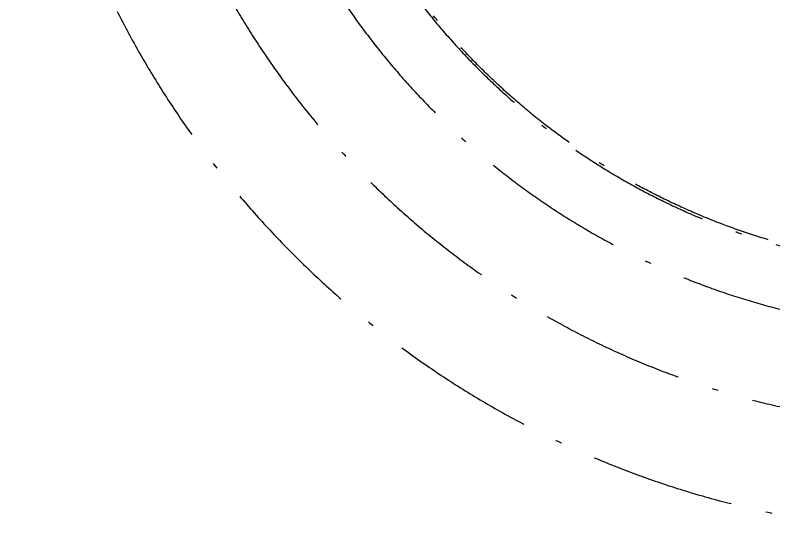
# Model space of a CAD drawing. Header units: millimetres. Extents: x -47065 to -19574, y -34741 to 8266.
# Drawn here: x -44799 to -38486, y -34741 to -30433 of the extents above; entities that cross this region are included whole.
import ezdxf

# ---------------------------------------------------------------- set-up
doc = ezdxf.new("R2010")
doc.units = ezdxf.units.MM
doc.linetypes.add('ACAD_ISO10W100', pattern=[18.5, 12, -3, 0.5, -3])
doc.layers.add('100 noprint', color=1, linetype='Continuous', plot=False)

msp = doc.modelspace()

# ---------------------------------------------------------------- linework, layer by layer
at = {"layer": '100 noprint', "color": 1, "linetype": 'ACAD_ISO10W100', "lineweight": -2, "ltscale": 100}
for points in [[(-28985.2, -20814.1), (-28985.2, -26834.2, -1), (-44798.7, -26834.2)], [(-29865.2, -20814.1), (-29865.2, -26834.2, -1), (-43918.7, -26834.2)], [(-30653.9, -20814.1), (-30653.9, -26834.2, -1), (-43130, -26834.2)], [(-31165.2, -20814.1), (-31165.2, -26834.2, -1), (-42618.7, -26834.2)]]:
    msp.add_lwpolyline(points, format="xyb", dxfattribs=at)
at = {"layer": '100 noprint', "color": 1, "linetype": 'ACAD_ISO10W100', "lineweight": -2, "ltscale": 100, "flags": 128}
msp.add_lwpolyline([(-31185.2, -20814.1), (-31185.2, -26834.2, -1), (-42598.7, -26834.2)], format="xyb", dxfattribs=at)

doc.saveas('drawing.dxf')
